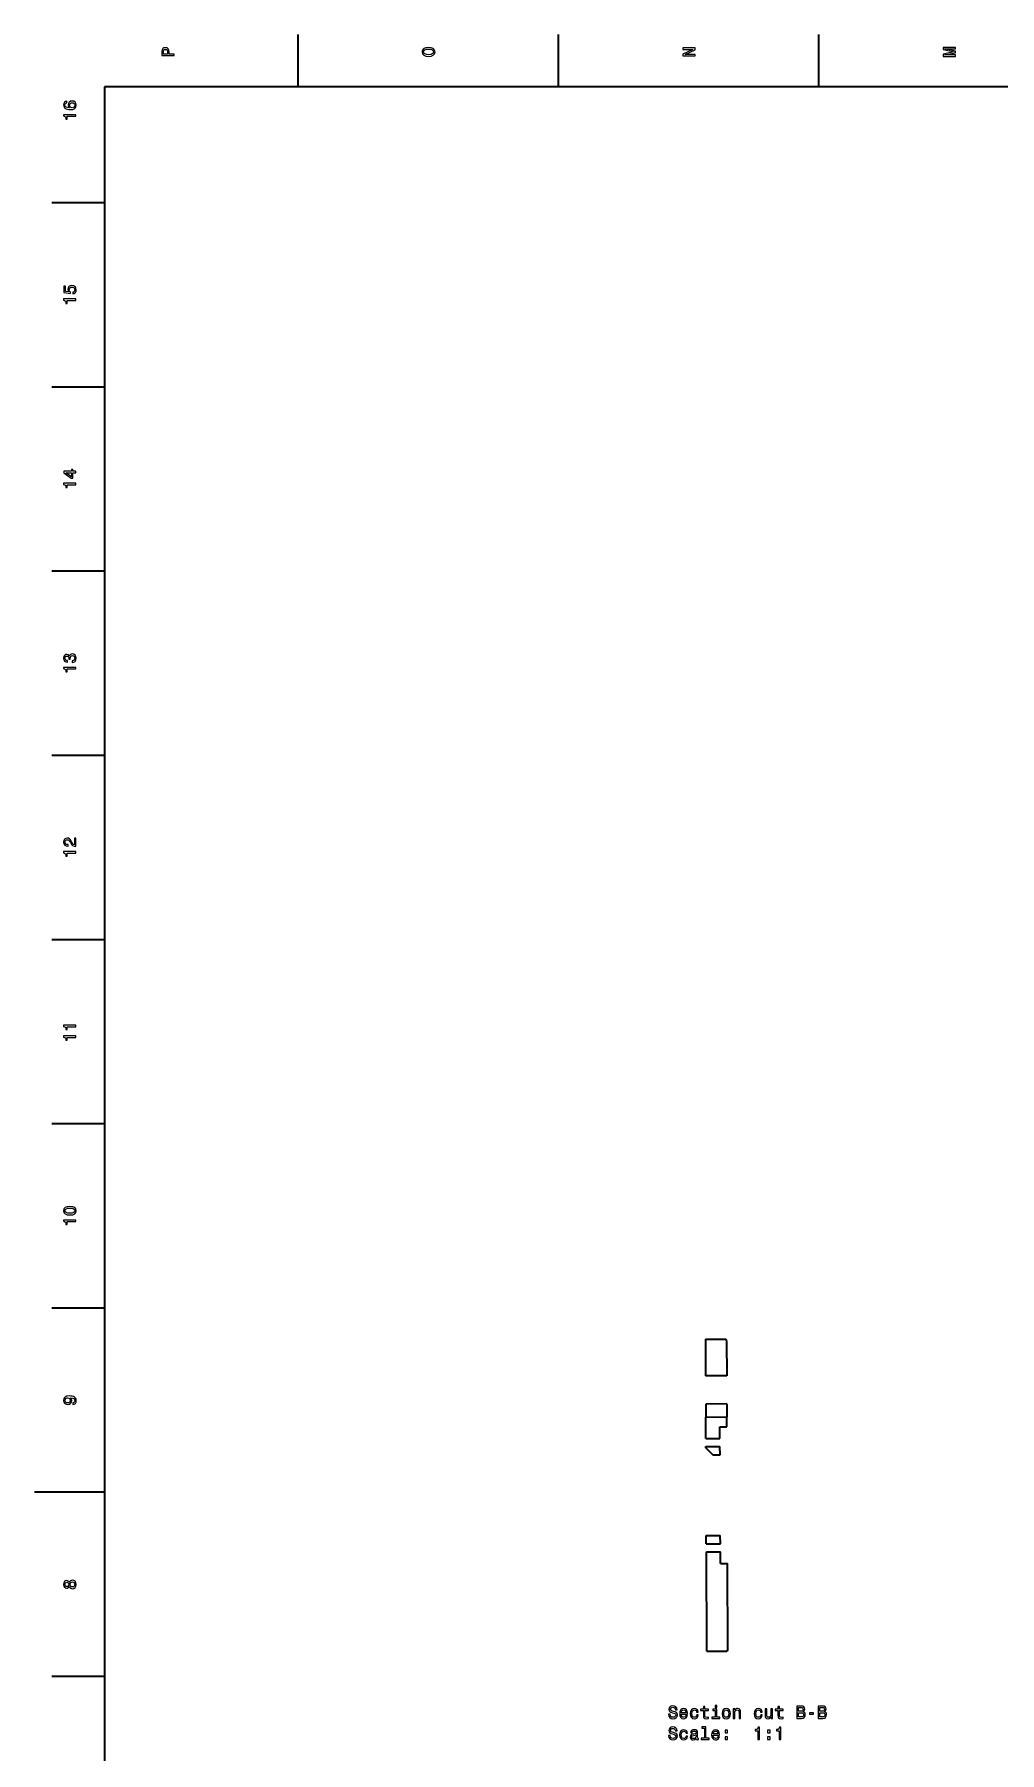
# Model space of a CAD drawing. Extents: x 0 to 1189, y 0 to 841.
# Drawn here: x 0 to 275, y 346.3 to 836 of the extents above; entities that cross this region are included whole.
import ezdxf

# ---------------------------------------------------------------- set-up
doc = ezdxf.new("R2010")
doc.units = 0
doc.linetypes.add('DASHDOT', pattern=[18.5, 12, -3, 0.5, -3])

msp = doc.modelspace()

# ---------------------------------------------------------------- linework, layer by layer
at = {"color": 7, "lineweight": 35}
for p, q in [((75.099998, 821), (75.099998, 836)), ((149.300003, 821), (149.300003, 836)), ((223.5, 821), (223.5, 836)), ((1169, 821), (20, 821)), ((20, 821), (20, 20)), ((20, 788), (5, 788)), ((20, 735.5), (5, 735.5)), ((20, 683), (5, 683)), ((20, 630.5), (5, 630.5)), ((20, 578), (5, 578)), ((20, 525.5), (5, 525.5)), ((20, 473), (5, 473)), ((191.18045, 464.114624), (196.680405, 464.13678)), ((191.18045, 464.114624), (191.222565, 453.664581)), ((197.182419, 463.638794), (197.222519, 453.688782)), ((197.222519, 453.688782), (191.222565, 453.664581)), ((197.254761, 445.688843), (191.254822, 445.664642)), ((191.254822, 445.664642), (191.27005, 441.884064)), ((197.254761, 445.688843), (197.270004, 441.908264)), ((191.294586, 435.797424), (191.27005, 441.884064)), ((197.280945, 439.193573), (197.270004, 441.908264)), ((195.28096, 439.185486), (197.280945, 439.193573)), ((195.294556, 435.813538), (195.28096, 439.185486)), ((191.294586, 435.797424), (195.294556, 435.813538)), ((191.30368, 433.540344), (195.30365, 433.556488)), ((191.305176, 433.169373), (191.30368, 433.540344)), ((193.313232, 431.177429), (191.305176, 433.169373)), ((193.313232, 431.177429), (195.313217, 431.185486)), ((195.313217, 431.185486), (195.30365, 433.556488)), ((20, 420.5), (0, 420.5)), ((191.405945, 408.169373), (195.405914, 408.185486)), ((191.415482, 405.804352), (191.405945, 408.169373)), ((195.415451, 405.820496), (195.405914, 408.185486)), ((191.415482, 405.804352), (195.415451, 405.820496)), ((191.424637, 403.534393), (195.424591, 403.550507)), ((191.538757, 375.21936), (191.424637, 403.534393)), ((195.438156, 400.185486), (195.424591, 403.550507)), ((195.438156, 400.185486), (197.438141, 400.193573)), ((197.536697, 375.743561), (197.438141, 400.193573)), ((191.538757, 375.21936), (197.038712, 375.241547)), ((20, 368), (5, 368))]:
    msp.add_line(p, q, dxfattribs=at)
at = {"color": 255, "lineweight": 13}
for p, q in [((196.680405, 464.13678), (191.18045, 464.114624)), ((191.18045, 464.114624), (191.222565, 453.664581)), ((196.702835, 464.136353), (196.680405, 464.13678)), ((196.725235, 464.134949), (196.702835, 464.136353)), ((196.747543, 464.132538), (196.725235, 464.134949)), ((196.769714, 464.12912), (196.747543, 464.132538)), ((196.791718, 464.124695), (196.769714, 464.12912)), ((196.813492, 464.119293), (196.791718, 464.124695)), ((196.835007, 464.112946), (196.813492, 464.119293)), ((196.856216, 464.105621), (196.835007, 464.112946)), ((196.877075, 464.097351), (196.856216, 464.105621)), ((196.897537, 464.088135), (196.877075, 464.097351)), ((196.917572, 464.078033), (196.897537, 464.088135)), ((196.937134, 464.067047), (196.917572, 464.078033)), ((196.956177, 464.055176), (196.937134, 464.067047)), ((196.97467, 464.04248), (196.956177, 464.055176)), ((196.992584, 464.028961), (196.97467, 464.04248)), ((197.009857, 464.014648), (196.992584, 464.028961)), ((197.026489, 463.999573), (197.009857, 464.014648)), ((197.042419, 463.983795), (197.026489, 463.999573)), ((197.057617, 463.967285), (197.042419, 463.983795)), ((197.072067, 463.950134), (197.057617, 463.967285)), ((197.085724, 463.932312), (197.072067, 463.950134)), ((197.098587, 463.91394), (197.085724, 463.932312)), ((197.110596, 463.894989), (197.098587, 463.91394)), ((197.12175, 463.875519), (197.110596, 463.894989)), ((197.132019, 463.85556), (197.12175, 463.875519)), ((197.141373, 463.835175), (197.132019, 463.85556)), ((197.149811, 463.814392), (197.141373, 463.835175)), ((197.157318, 463.793243), (197.149811, 463.814392)), ((197.163849, 463.771759), (197.157318, 463.793243)), ((197.169434, 463.750031), (197.163849, 463.771759)), ((197.174011, 463.728088), (197.169434, 463.750031)), ((197.177612, 463.705933), (197.174011, 463.728088)), ((197.180222, 463.683624), (197.177612, 463.705933)), ((197.181824, 463.661224), (197.180222, 463.683624)), ((197.182419, 463.638794), (197.181824, 463.661224)), ((197.222519, 453.688782), (197.182419, 463.638794)), ((191.222565, 453.664581), (197.222519, 453.688782)), ((197.254761, 445.688843), (191.254822, 445.664642)), ((191.254822, 445.664642), (191.27005, 441.884064)), ((197.270004, 441.908264), (197.254761, 445.688843)), ((191.27005, 441.884064), (197.270004, 441.908264)), ((197.270004, 441.908264), (191.27005, 441.884064)), ((191.27005, 441.884064), (191.294586, 435.797424)), ((197.280945, 439.193573), (197.270004, 441.908264)), ((195.28096, 439.185486), (197.280945, 439.193573)), ((195.294556, 435.813538), (195.28096, 439.185486)), ((191.294586, 435.797424), (195.294556, 435.813538)), ((195.30365, 433.556488), (191.30368, 433.540344)), ((191.30368, 433.540344), (191.305176, 433.169373)), ((191.305176, 433.169373), (193.313232, 431.177429)), ((193.313232, 431.177429), (195.313217, 431.185486)), ((195.313217, 431.185486), (195.30365, 433.556488)), ((195.405914, 408.185486), (191.405945, 408.169373)), ((191.405945, 408.169373), (191.415482, 405.804352)), ((195.415451, 405.820496), (195.405914, 408.185486)), ((191.415482, 405.804352), (195.415451, 405.820496)), ((195.424591, 403.550507), (191.424637, 403.534393)), ((191.424637, 403.534393), (191.538757, 375.21936)), ((195.438156, 400.185486), (195.424591, 403.550507)), ((197.438141, 400.193573), (195.438156, 400.185486)), ((197.536697, 375.743561), (197.438141, 400.193573)), ((191.538757, 375.21936), (197.038712, 375.241547)), ((197.038712, 375.241547), (197.061142, 375.242126)), ((197.061142, 375.242126), (197.083527, 375.243744)), ((197.083527, 375.243744), (197.105804, 375.246338)), ((197.105804, 375.246338), (197.12796, 375.249939)), ((197.12796, 375.249939), (197.149918, 375.254517)), ((197.149918, 375.254517), (197.171646, 375.260101)), ((197.171646, 375.260101), (197.193115, 375.266632)), ((197.193115, 375.266632), (197.214264, 375.274139)), ((197.214264, 375.274139), (197.235062, 375.282562)), ((197.235062, 375.282562), (197.255447, 375.291931)), ((197.255447, 375.291931), (197.275391, 375.302185)), ((197.275391, 375.302185), (197.294861, 375.313354)), ((197.294861, 375.313354), (197.313812, 375.325348)), ((197.313812, 375.325348), (197.332214, 375.338196)), ((197.332214, 375.338196), (197.350006, 375.351868)), ((197.350006, 375.351868), (197.367172, 375.366333)), ((197.367172, 375.366333), (197.383667, 375.381531)), ((197.383667, 375.381531), (197.399475, 375.397461)), ((197.399475, 375.397461), (197.414551, 375.414062)), ((197.414551, 375.414062), (197.428864, 375.431366)), ((197.428864, 375.431366), (197.442383, 375.44928)), ((197.442383, 375.44928), (197.455078, 375.467773)), ((197.455078, 375.467773), (197.466949, 375.486816)), ((197.466949, 375.486816), (197.477936, 375.506348)), ((197.477936, 375.506348), (197.488037, 375.526398)), ((197.488037, 375.526398), (197.497238, 375.546875)), ((197.497238, 375.546875), (197.505508, 375.567719)), ((197.505508, 375.567719), (197.512833, 375.588928)), ((197.512833, 375.588928), (197.519211, 375.610443)), ((197.519211, 375.610443), (197.524597, 375.632233)), ((197.524597, 375.632233), (197.529007, 375.654236)), ((197.529007, 375.654236), (197.53244, 375.676392)), ((197.53244, 375.676392), (197.534866, 375.6987)), ((197.534866, 375.6987), (197.536285, 375.72113)), ((197.536285, 375.72113), (197.536697, 375.743561))]:
    msp.add_line(p, q, dxfattribs=at)
at = {"color": 7, "linetype": 'DASHDOT', "lineweight": 13, "ltscale": 0.15}
for p, q in [((197.270004, 441.908264), (191.27005, 441.884064)), ((191.27005, 441.884064), (197.270004, 441.908264))]:
    msp.add_line(p, q, dxfattribs=at)
at = {"color": 7, "lineweight": 13}
for points in [[(39.833214, 829.935913), (39.833214, 830.399841), (38.355549, 830.399841), (38.355549, 830.914246), (38.330334, 831.433716), (38.15382, 831.84729), (37.810879, 832.114563), (37.341858, 832.205322), (36.908142, 832.134705), (36.59042, 831.932983), (36.398777, 831.600159), (36.333214, 831.14624), (36.333214, 829.935913)], [(36.761887, 831.020203), (36.792149, 831.322754), (36.88797, 831.544678), (37.064484, 831.675781), (37.341858, 831.721191), (37.634365, 831.670776), (37.810879, 831.534607), (37.901657, 831.302612), (37.926872, 830.984863), (37.926872, 830.399841), (36.761887, 830.399841)], [(112.283211, 829.703918), (113.069954, 829.794678), (113.649925, 830.056946), (114.007996, 830.465454), (114.129036, 831), (114.007996, 831.529541), (113.649925, 831.943115), (113.069954, 832.200317), (112.283211, 832.296143), (111.501511, 832.200317), (111.183784, 832.089355), (110.921539, 831.943115), (110.563469, 831.529541), (110.472694, 831.277405), (110.437393, 831), (110.563469, 830.460388), (110.916496, 830.05188), (111.496468, 829.794678)], [(112.283211, 830.188049), (111.672981, 830.24353), (111.224136, 830.409973), (110.951797, 830.667175), (110.85598, 831), (110.951797, 831.32782), (111.229179, 831.585022), (111.678024, 831.751465), (112.283211, 831.811951), (112.89344, 831.751465), (113.342285, 831.585022), (113.614624, 831.32782), (113.705399, 831), (113.614624, 830.667175), (113.342285, 830.409973), (112.898483, 830.24353)], [(188.2332, 829.850159), (188.2332, 830.268738), (185.363602, 830.268738), (188.2332, 831.610229), (188.2332, 832.149841), (184.7332, 832.149841), (184.7332, 831.726257), (187.602798, 831.726257), (184.7332, 830.399841), (184.7332, 829.850159)], [(262.433228, 829.739197), (262.433228, 830.127502), (259.255981, 830.127502), (262.433228, 830.783142), (262.433228, 831.216858), (259.255981, 831.867432), (262.433228, 831.867432), (262.433228, 832.260803), (258.933228, 832.260803), (258.933228, 831.645569), (262.019684, 831), (258.933228, 830.359497), (258.933228, 829.739197)], [(9.276297, 816.978394), (8.867795, 816.882568), (8.565202, 816.660645), (8.373559, 816.317749), (8.307997, 815.873901), (8.3433, 815.576355), (8.439121, 815.319153), (8.595461, 815.092224), (8.817363, 814.900574), (9.09474, 814.749268), (9.432636, 814.638367), (9.831052, 814.567749), (10.279899, 814.547546), (10.996037, 814.628235), (11.51549, 814.875366), (11.82817, 815.273804), (11.934077, 815.818481), (11.8433, 816.307678), (11.606268, 816.680847), (11.233069, 816.922913), (10.759006, 817.008667), (10.279899, 816.922913), (9.911743, 816.690918), (9.679755, 816.332886), (9.599063, 815.889038), (9.699928, 815.409973), (9.987391, 815.05188), (9.432636, 815.127563), (9.034222, 815.28894), (8.79719, 815.536011), (8.716498, 815.878967), (8.756845, 816.131165), (8.862752, 816.322754), (9.039265, 816.448853), (9.276297, 816.514404)], [(11.833213, 812.641235), (11.833213, 813.100159), (8.307997, 813.100159), (8.307997, 812.757202), (8.615633, 812.666443), (8.822406, 812.484863), (8.943443, 812.20752), (8.983789, 811.824219), (9.341858, 811.824219), (9.341858, 812.641235)], [(10.764049, 816.51947), (11.081772, 816.463989), (11.323847, 816.322754), (11.48523, 816.095825), (11.535663, 815.813416), (11.48523, 815.515869), (11.32889, 815.28894), (11.086815, 815.142639), (10.769092, 815.09729), (10.456411, 815.147705), (10.21938, 815.28894), (10.068084, 815.520935), (10.012608, 815.833557), (10.068084, 816.105896), (10.214337, 816.322754), (10.451368, 816.463989)], [(10.920389, 762.017334), (11.333934, 762.128235), (11.6567, 762.375366), (11.858429, 762.738464), (11.934077, 763.202454), (11.8433, 763.711853), (11.596182, 764.110229), (11.202809, 764.362427), (10.698486, 764.458252), (10.229466, 764.372498), (9.861311, 764.130432), (9.624279, 763.752197), (9.538545, 763.263), (9.599063, 762.884766), (9.76549, 762.592224), (8.822406, 762.733459), (8.822406, 764.266602), (8.408861, 764.266602), (8.408861, 762.395569), (10.26477, 762.118164), (10.26477, 762.521606), (10.027738, 762.814148), (9.942002, 763.187317), (9.997478, 763.510071), (10.158861, 763.757202), (10.405979, 763.913574), (10.723703, 763.969055), (11.041427, 763.913574), (11.288545, 763.752197), (11.444884, 763.505066), (11.50036, 763.187317), (11.465057, 762.920044), (11.349063, 762.713257), (11.167507, 762.561951), (10.920389, 762.486328)], [(11.833213, 760.141235), (11.833213, 760.600159), (8.307997, 760.600159), (8.307997, 760.257202), (8.615633, 760.166443), (8.822406, 759.984863), (8.943443, 759.70752), (8.983789, 759.324219), (9.341858, 759.324219), (9.341858, 760.141235)], [(11.833213, 711.04541), (11.833213, 711.499268), (10.965778, 711.499268), (10.965778, 711.998596), (10.56232, 711.998596), (10.56232, 711.499268), (8.408861, 711.499268), (8.408861, 711.040344), (10.521974, 709.507202), (10.965777, 709.507202), (10.965778, 711.04541)], [(10.56232, 709.930847), (8.993876, 711.04541), (10.56232, 711.04541)], [(11.833213, 707.641235), (11.833213, 708.100159), (8.307997, 708.100159), (8.307997, 707.757202), (8.615633, 707.666443), (8.822406, 707.484863), (8.943443, 707.20752), (8.983789, 706.824219), (9.341858, 706.824219), (9.341858, 707.641235)], [(10.733789, 656.997131), (10.769092, 656.997131), (11.253242, 657.07782), (11.616354, 657.31488), (11.848343, 657.688049), (11.934077, 658.182312), (11.848343, 658.706787), (11.626441, 659.100159), (11.273415, 659.352295), (10.819525, 659.443115), (10.521974, 659.402771), (10.279899, 659.291809), (10.0933, 659.110229), (9.957132, 658.868164), (9.684798, 659.195984), (9.251081, 659.311951), (8.857709, 659.236328), (8.560158, 659.01947), (8.373559, 658.666443), (8.307997, 658.182312), (8.388689, 657.728394), (8.610591, 657.380432), (8.963616, 657.153442), (9.432636, 657.07782), (9.467939, 657.07782), (9.467939, 657.526672), (9.145173, 657.567017), (8.913184, 657.69812), (8.771974, 657.909973), (8.721541, 658.20752), (8.761888, 658.469727), (8.867795, 658.661377), (9.039265, 658.777405), (9.271254, 658.822754), (9.518372, 658.777405), (9.684798, 658.656372), (9.785663, 658.444519), (9.815922, 658.157043), (9.810879, 657.960388), (10.209293, 657.960388), (10.199207, 658.20752), (10.244596, 658.525208), (10.365634, 658.762268), (10.56232, 658.903442), (10.819525, 658.953918), (11.112032, 658.898438), (11.32889, 658.752197), (11.465057, 658.520203), (11.510447, 658.212524), (11.460014, 657.894836), (11.308718, 657.662842), (11.066643, 657.516602), (10.733789, 657.461121)], [(11.833213, 655.141235), (11.833213, 655.600159), (8.307997, 655.600159), (8.307997, 655.257202), (8.615633, 655.166443), (8.822406, 654.984863), (8.943443, 654.70752), (8.983789, 654.324219), (9.341858, 654.324219), (9.341858, 655.141235)], [(11.833213, 604.537476), (11.833213, 606.943115), (11.399495, 606.943115), (11.399495, 605.041809), (11.162464, 605.147705), (10.965778, 605.329285), (10.607709, 605.889038), (10.456412, 606.186584), (10.239553, 606.51947), (9.987391, 606.75647), (9.689841, 606.892639), (9.351945, 606.943115), (8.928314, 606.857361), (8.595461, 606.6203), (8.383645, 606.257202), (8.307997, 605.788208), (8.393732, 605.304077), (8.630764, 604.935913), (9.009006, 604.698853), (9.508286, 604.618164), (9.57889, 604.618164), (9.57889, 605.077087), (9.538545, 605.077087), (9.195605, 605.122498), (8.943443, 605.258667), (8.782061, 605.475525), (8.726585, 605.763), (8.777018, 606.055481), (8.903098, 606.272339), (9.099784, 606.413574), (9.346902, 606.463989), (9.57889, 606.428711), (9.775576, 606.332886), (9.947046, 606.171509), (10.098343, 605.949585), (10.259726, 605.652039), (10.572406, 605.157776), (10.905259, 604.809814), (11.308718, 604.603027), (11.818084, 604.537476)], [(11.833213, 602.641235), (11.833213, 603.100159), (8.307997, 603.100159), (8.307997, 602.757202), (8.615633, 602.666443), (8.822406, 602.484863), (8.943443, 602.20752), (8.983789, 601.824219), (9.341858, 601.824219), (9.341858, 602.641235)], [(11.833213, 553.177246), (11.833213, 553.636169), (8.307997, 553.636169), (8.307997, 553.293213), (8.615634, 553.202454), (8.822406, 553.020935), (8.943443, 552.74353), (8.983789, 552.360229), (9.341859, 552.360229), (9.341859, 553.177246)], [(11.833213, 550.141235), (11.833213, 550.600159), (8.307997, 550.600159), (8.307997, 550.257202), (8.615633, 550.166443), (8.822406, 549.984863), (8.943443, 549.70752), (8.983789, 549.324219), (9.341858, 549.324219), (9.341858, 550.141235)], [(10.123559, 499.552612), (10.915345, 499.628265), (11.480187, 499.865295), (11.823127, 500.24353), (11.934077, 500.768036), (11.823127, 501.287476), (11.480187, 501.66571), (10.915346, 501.897705), (10.123559, 501.978394), (9.336815, 501.897705), (9.024136, 501.80188), (8.766931, 501.66571), (8.423991, 501.287476), (8.307997, 500.768036), (8.423991, 500.24353), (8.771974, 499.865295), (9.336815, 499.628265)], [(10.123559, 500.036743), (9.513329, 500.077087), (9.074568, 500.203186), (8.817363, 500.430115), (8.726585, 500.768036), (8.817363, 501.100891), (9.074568, 501.32782), (9.513329, 501.453918), (10.123559, 501.494263), (10.738832, 501.453918), (11.177593, 501.32782), (11.434798, 501.100891), (11.520533, 500.768036), (11.434798, 500.430115), (11.177593, 500.203186), (10.738832, 500.077087)], [(11.833213, 497.641235), (11.833213, 498.100159), (8.307997, 498.100159), (8.307997, 497.757202), (8.615633, 497.666443), (8.822406, 497.484894), (8.943443, 497.20752), (8.983789, 496.824219), (9.341858, 496.824219), (9.341858, 497.641235)], [(10.965777, 445.539642), (11.364193, 445.615265), (11.671829, 445.832153), (11.863472, 446.175079), (11.934077, 446.628967), (11.898775, 446.926514), (11.807997, 447.193817), (11.651657, 447.420746), (11.429754, 447.612396), (11.152377, 447.763702), (10.809438, 447.874634), (10.416066, 447.940216), (9.962175, 447.965424), (9.251081, 447.8797), (8.731628, 447.632568), (8.418947, 447.239197), (8.307997, 446.699585), (8.398775, 446.205353), (8.64085, 445.832153), (9.014049, 445.590057), (9.483068, 445.509369), (9.967218, 445.590057), (10.335374, 445.827087), (10.567363, 446.180115), (10.643011, 446.628967), (10.54719, 447.103027), (10.254683, 447.46109), (10.814481, 447.380402), (11.212896, 447.219025), (11.449927, 446.971893), (11.525576, 446.634003), (11.490273, 446.371765), (11.379322, 446.180115), (11.202809, 446.054047), (10.965777, 446.003601)], [(9.478025, 445.998566), (9.165345, 446.049011), (8.918227, 446.190216), (8.761887, 446.412109), (8.706411, 446.699585), (8.761887, 446.997131), (8.918227, 447.22406), (9.160302, 447.365265), (9.472982, 447.420746), (9.790706, 447.365265), (10.027738, 447.22406), (10.173991, 446.992096), (10.224423, 446.684448), (10.173991, 446.407074), (10.027738, 446.190216), (9.795749, 446.049011)], [(9.947045, 393.624634), (10.088256, 393.367432), (10.284942, 393.190918), (10.532061, 393.079987), (10.829611, 393.044678), (11.278458, 393.125366), (11.626441, 393.357361), (11.848343, 393.735596), (11.934077, 394.25), (11.848343, 394.759369), (11.626441, 395.137604), (11.278458, 395.369598), (10.829611, 395.455322), (10.532061, 395.414978), (10.284942, 395.309082), (10.088256, 395.127533), (9.947046, 394.875366), (9.826008, 395.077087), (9.659582, 395.218292), (9.457852, 395.304047), (9.210734, 395.33429), (8.852665, 395.253601), (8.565201, 395.041779), (8.378602, 394.698853), (8.307997, 394.25), (8.378602, 393.796112), (8.565201, 393.453186), (8.852665, 393.236328), (9.210734, 393.160675), (9.457852, 393.185883), (9.659582, 393.271606)], [(9.251081, 393.639771), (9.029179, 393.680115), (8.857708, 393.801147), (8.751801, 393.992798), (8.711454, 394.25), (8.751801, 394.502167), (8.857708, 394.693817), (9.029179, 394.81485), (9.251081, 394.860229), (9.478025, 394.81485), (9.654538, 394.693817), (9.770533, 394.502167), (9.805836, 394.25), (9.76549, 393.992798), (9.654538, 393.801147), (9.478025, 393.680115)], [(10.819524, 393.528839), (10.552233, 393.574219), (10.350504, 393.720459), (10.21938, 393.947418), (10.173991, 394.25), (10.21938, 394.547546), (10.350504, 394.774506), (10.552233, 394.920746), (10.819524, 394.971191), (11.106988, 394.920746), (11.323847, 394.774506), (11.465057, 394.547546), (11.510447, 394.25), (11.465057, 393.947418), (11.323847, 393.720459), (11.106988, 393.574219)], [(181.11525, 357.236664), (180.656326, 357.236664), (180.757187, 356.702087), (181.009354, 356.308716), (181.397675, 356.071655), (181.922165, 355.985931), (182.44162, 356.06662), (182.829956, 356.288544), (183.077072, 356.636505), (183.167847, 357.095459), (183.092194, 357.509003), (182.880386, 357.776276), (182.537445, 357.952789), (182.078506, 358.083923), (181.685135, 358.179749), (181.427933, 358.29068), (181.281677, 358.452087), (181.236298, 358.704224), (181.281677, 358.931183), (181.412811, 359.102661), (181.614532, 359.218658), (181.891907, 359.259003), (182.174332, 359.208557), (182.39624, 359.072388), (182.542496, 358.845459), (182.613098, 358.537811), (183.072021, 358.537811), (183.072021, 358.547882), (182.991333, 359.021973), (182.754303, 359.374969), (182.381104, 359.596893), (181.876785, 359.672546), (181.422897, 359.596893), (181.06987, 359.385071), (180.842926, 359.057251), (180.762222, 358.633636), (180.827789, 358.255402), (181.01944, 357.998169), (181.322021, 357.826721), (181.735565, 357.695587), (182.144073, 357.57959), (182.451706, 357.468658), (182.638306, 357.307251), (182.703873, 357.045013), (182.643356, 356.77771), (182.487015, 356.575989), (182.249985, 356.449921), (181.942337, 356.409576), (181.599411, 356.465027), (181.337158, 356.626434), (181.170731, 356.888672)], [(184.292496, 357.307251), (186.067703, 357.307251), (186.072754, 357.514038), (185.99205, 358.093994), (185.770157, 358.52771), (185.41713, 358.789978), (184.948105, 358.885803), (184.489182, 358.784912), (184.136154, 358.502502), (183.90921, 358.043579), (183.828506, 357.438385), (183.90416, 356.818054), (184.131104, 356.364166), (184.479095, 356.081757), (184.932983, 355.985931), (185.326355, 356.051483), (185.649109, 356.222961), (185.886154, 356.4953), (186.022308, 356.858398), (185.583557, 356.858398), (185.492783, 356.656677), (185.361649, 356.505402), (184.988449, 356.384338), (184.700989, 356.439819), (184.484131, 356.616333), (184.342926, 356.903809), (184.292496, 357.292145)], [(184.292496, 357.68045), (184.347961, 358.028442), (184.484131, 358.285645), (184.690903, 358.441986), (184.963242, 358.497467), (185.23053, 358.441986), (185.437302, 358.285645), (185.563385, 358.028442), (185.608765, 357.68045)], [(188.664963, 357.892273), (189.103729, 357.892273), (189.012955, 358.295746), (188.796097, 358.613464), (188.458191, 358.81015), (188.01944, 358.885803), (187.535278, 358.784912), (187.16713, 358.502502), (186.935135, 358.043579), (186.854446, 357.428284), (186.930099, 356.818054), (187.157043, 356.364166), (187.515106, 356.081757), (188.004303, 355.985931), (188.438019, 356.061584), (188.775925, 356.273407), (189.007904, 356.606262), (189.108765, 357.050049), (188.685135, 357.050049), (188.609497, 356.767639), (188.468277, 356.555817), (188.266556, 356.424683), (188.01944, 356.384338), (187.711792, 356.449921), (187.489899, 356.651642), (187.353729, 356.979462), (187.308334, 357.44342), (187.353729, 357.897308), (187.494934, 358.225128), (187.721878, 358.426849), (188.01944, 358.497467), (188.281677, 358.452087), (188.478363, 358.33609), (188.609497, 358.14444)], [(190.571304, 358.320953), (190.571304, 356.964325), (190.601562, 356.525574), (190.742783, 356.222961), (191.025192, 356.046448), (191.504303, 355.985931), (192.028793, 356.011139), (192.028793, 356.39444), (191.645508, 356.364166), (191.297531, 356.40451), (191.110931, 356.530609), (191.030243, 356.742432), (191.015106, 357.039978), (191.015106, 358.320953), (192.028793, 358.320953), (192.028793, 358.699188), (191.015106, 358.699188), (191.015106, 359.490967), (190.571304, 359.490967), (190.571304, 358.699188), (189.804733, 358.699188), (189.804733, 358.320953)], [(194.368851, 356.454956), (194.368851, 358.699188), (193.229095, 358.699188), (193.229095, 358.320953), (193.925049, 358.320953), (193.925049, 356.454956), (193.017273, 356.454956), (193.017273, 356.081757), (195.286728, 356.081757), (195.286728, 356.454956)], [(194.383987, 359.702789), (193.914963, 359.702789), (193.914963, 359.198486), (194.383987, 359.198486)], [(195.91713, 357.43335), (195.997818, 356.818054), (196.229813, 356.364166), (196.597961, 356.081757), (197.092194, 355.985931), (197.58139, 356.081757), (197.949554, 356.359131), (198.181534, 356.813019), (198.267273, 357.43335), (198.181534, 358.048615), (197.949554, 358.507538), (197.58139, 358.784912), (197.092194, 358.885803), (196.597961, 358.784912), (196.229813, 358.502502), (195.997818, 358.048615)], [(196.371017, 357.438385), (196.416412, 357.892273), (196.557617, 358.220093), (196.784561, 358.421814), (197.092194, 358.492432), (197.394791, 358.421814), (197.621735, 358.225128), (197.762955, 357.892273), (197.813385, 357.438385), (197.762955, 356.979462), (197.621735, 356.646606), (197.394791, 356.444855), (197.092194, 356.379303), (196.784561, 356.444855), (196.557617, 356.646606), (196.416412, 356.979462)], [(199.084274, 356.081757), (199.528076, 356.081757), (199.528076, 357.645172), (199.573471, 358.003235), (199.719727, 358.265472), (199.946671, 358.426849), (200.249268, 358.487366), (200.491333, 358.436951), (200.642639, 358.300781), (200.718277, 358.073822), (200.7435, 357.77124), (200.7435, 356.081757), (201.187302, 356.081757), (201.187302, 357.86203), (201.16713, 358.220093), (201.076355, 358.517639), (200.778809, 358.789978), (200.314819, 358.885803), (200.057617, 358.850494), (199.840759, 358.754669), (199.65416, 358.593292), (199.507904, 358.376434), (199.507904, 358.789978), (199.084274, 358.789978)], [(206.881104, 357.892273), (207.31987, 357.892273), (207.229095, 358.295746), (207.012238, 358.613464), (206.674332, 358.81015), (206.235565, 358.885803), (205.751419, 358.784912), (205.38327, 358.502502), (205.151276, 358.043579), (205.070587, 357.428284), (205.14624, 356.818054), (205.373184, 356.364166), (205.731247, 356.081757), (206.220444, 355.985931), (206.65416, 356.061584), (206.992065, 356.273407), (207.224045, 356.606262), (207.324905, 357.050049), (206.901276, 357.050049), (206.825623, 356.767639), (206.684418, 356.555817), (206.482697, 356.424683), (206.235565, 356.384338), (205.927933, 356.449921), (205.706039, 356.651642), (205.56987, 356.979462), (205.524475, 357.44342), (205.56987, 357.897308), (205.711075, 358.225128), (205.938019, 358.426849), (206.235565, 358.497467), (206.497818, 358.452087), (206.694504, 358.33609), (206.825623, 358.14444)], [(210.280243, 358.789978), (209.836441, 358.789978), (209.836441, 357.226562), (209.786011, 356.863464), (209.639755, 356.601196), (209.412811, 356.439819), (209.11525, 356.389404), (208.87822, 356.429749), (208.726929, 356.550781), (208.64119, 356.757538), (208.621017, 357.050049), (208.621017, 358.789978), (208.177216, 358.789978), (208.177216, 357.009705), (208.192352, 356.651642), (208.288162, 356.354095), (208.580673, 356.081757), (209.049698, 355.985931), (209.301849, 356.02124), (209.518707, 356.11203), (209.705307, 356.268341), (209.856613, 356.4953), (209.856613, 356.081757), (210.280243, 356.081757)], [(211.823471, 358.320953), (211.823471, 356.964325), (211.853729, 356.525574), (211.994934, 356.222961), (212.277359, 356.046448), (212.75647, 355.985931), (213.28096, 356.011139), (213.28096, 356.39444), (212.897675, 356.364166), (212.549683, 356.40451), (212.363098, 356.530609), (212.282394, 356.742432), (212.267273, 357.039978), (212.267273, 358.320953), (213.28096, 358.320953), (213.28096, 358.699188), (212.267273, 358.699188), (212.267273, 359.490967), (211.823471, 359.490967), (211.823471, 358.699188), (211.0569, 358.699188), (211.0569, 358.320953)], [(218.974762, 357.972961), (219.327789, 358.265472), (219.418564, 358.462158), (219.448822, 358.704224), (219.38327, 359.082489), (219.186584, 359.354797), (218.868851, 359.52124), (218.425049, 359.581757), (217.179382, 359.581757), (217.179382, 356.081757), (218.495651, 356.081757), (218.964676, 356.152374), (219.312653, 356.359131), (219.52951, 356.686951), (219.605164, 357.130737), (219.559784, 357.428284), (219.438736, 357.675415), (219.24205, 357.856964)], [(218.329224, 358.129303), (217.643341, 358.129303), (217.643341, 359.163177), (218.369568, 359.163177), (218.641907, 359.132904), (218.833557, 359.042145), (218.949554, 358.885803), (218.989899, 358.653809), (218.944504, 358.421814), (218.823471, 358.260437), (218.616699, 358.159576)], [(218.440186, 356.500336), (217.643341, 356.500336), (217.643341, 357.705688), (218.394791, 357.705688), (218.712509, 357.67038), (218.939453, 357.564453), (219.075623, 357.382904), (219.121017, 357.120667), (219.075623, 356.843292), (218.949554, 356.651642), (218.737732, 356.535645)], [(220.770142, 357.236664), (221.990616, 357.236664), (221.990616, 357.635071), (220.770142, 357.635071)], [(225.046814, 357.972961), (225.399841, 358.265472), (225.490616, 358.462158), (225.520874, 358.704224), (225.455307, 359.082489), (225.258621, 359.354797), (224.940903, 359.52124), (224.497101, 359.581757), (223.251419, 359.581757), (223.251419, 356.081757), (224.567703, 356.081757), (225.036713, 356.152374), (225.384705, 356.359131), (225.601562, 356.686951), (225.677216, 357.130737), (225.631821, 357.428284), (225.510788, 357.675415), (225.314102, 357.856964)], [(224.401276, 358.129303), (223.715393, 358.129303), (223.715393, 359.163177), (224.44162, 359.163177), (224.713959, 359.132904), (224.905594, 359.042145), (225.021591, 358.885803), (225.061935, 358.653809), (225.016541, 358.421814), (224.895508, 358.260437), (224.688736, 358.159576)], [(224.512222, 356.500336), (223.715393, 356.500336), (223.715393, 357.705688), (224.466827, 357.705688), (224.784561, 357.67038), (225.011505, 357.564453), (225.147675, 357.382904), (225.193054, 357.120667), (225.147675, 356.843292), (225.021591, 356.651642), (224.809784, 356.535645)], [(181.11525, 351.189819), (180.656326, 351.189819), (180.757187, 350.655243), (181.009354, 350.261871), (181.397675, 350.024811), (181.922165, 349.939087), (182.44162, 350.019775), (182.829956, 350.241699), (183.077072, 350.589661), (183.167847, 351.048615), (183.092194, 351.462158), (182.880386, 351.729431), (182.537445, 351.905945), (182.078506, 352.037079), (181.685135, 352.132904), (181.427933, 352.243835), (181.281677, 352.405243), (181.236298, 352.657379), (181.281677, 352.884338), (181.412811, 353.055817), (181.614532, 353.171814), (181.891907, 353.212158), (182.174332, 353.161713), (182.39624, 353.025543), (182.542496, 352.798615), (182.613098, 352.490967), (183.072021, 352.490967), (183.072021, 352.501038), (182.991333, 352.975128), (182.754303, 353.328125), (182.381104, 353.550049), (181.876785, 353.625702), (181.422897, 353.550049), (181.06987, 353.338226), (180.842926, 353.010406), (180.762222, 352.586792), (180.827789, 352.208557), (181.01944, 351.951324), (181.322021, 351.779877), (181.735565, 351.648743), (182.144073, 351.532745), (182.451706, 351.421814), (182.638306, 351.260406), (182.703873, 350.998169), (182.643356, 350.730865), (182.487015, 350.529144), (182.249985, 350.403076), (181.942337, 350.362732), (181.599411, 350.418182), (181.337158, 350.57959), (181.170731, 350.841827)], [(185.628937, 351.845428), (186.067703, 351.845428), (185.976929, 352.248901), (185.760071, 352.56662), (185.422165, 352.763306), (184.983414, 352.838959), (184.499268, 352.738068), (184.131104, 352.455658), (183.899124, 351.996735), (183.81842, 351.381439), (183.894073, 350.77121), (184.121017, 350.317322), (184.479095, 350.034912), (184.968277, 349.939087), (185.401993, 350.01474), (185.739899, 350.226562), (185.971878, 350.559418), (186.072754, 351.003204), (185.649109, 351.003204), (185.573471, 350.720795), (185.432251, 350.508972), (185.23053, 350.377838), (184.983414, 350.337494), (184.675781, 350.403076), (184.453873, 350.604797), (184.317703, 350.932617), (184.272308, 351.396576), (184.317703, 351.850464), (184.458908, 352.178284), (184.685867, 352.380005), (184.983414, 352.450623), (185.245667, 352.405243), (185.442352, 352.289246), (185.573471, 352.097595)], [(188.548981, 350.387939), (188.548981, 350.372803), (188.574188, 350.201324), (188.649841, 350.080292), (188.96756, 349.984467), (189.214676, 350.024811), (189.214676, 350.367767), (189.108765, 350.352631), (188.96756, 350.418182), (188.942352, 350.619934), (188.942352, 352.021942), (188.881821, 352.380005), (188.705307, 352.632172), (188.397675, 352.783478), (187.963959, 352.838959), (187.540329, 352.778442), (187.227646, 352.606964), (187.03096, 352.339661), (186.965393, 351.986633), (186.965393, 351.95639), (187.363815, 351.95639), (187.399124, 352.168182), (187.510071, 352.319489), (187.69162, 352.410278), (187.948822, 352.445587), (188.195953, 352.420349), (188.372467, 352.344696), (188.478363, 352.213593), (188.513672, 352.032043), (188.4935, 351.820221), (188.412811, 351.714294), (188.211075, 351.663879), (187.83284, 351.623535), (187.399124, 351.532745), (187.091476, 351.371368), (186.909927, 351.119202), (186.854446, 350.746002), (186.904877, 350.413147), (187.061218, 350.166046), (187.313385, 350.009705), (187.661362, 349.954224), (188.130386, 350.06012)], [(190.858765, 353.282745), (190.858765, 350.408112), (189.945953, 350.408112), (189.945953, 350.034912), (192.210358, 350.034912), (192.210358, 350.408112), (191.302582, 350.408112), (191.302582, 353.655945), (190.162811, 353.655945), (190.162811, 353.282745)], [(193.400558, 351.260406), (195.175781, 351.260406), (195.180817, 351.467194), (195.100128, 352.04715), (194.87822, 352.480865), (194.525192, 352.743134), (194.056183, 352.838959), (193.597244, 352.738068), (193.244217, 352.455658), (193.017273, 351.996735), (192.936584, 351.391541), (193.012238, 350.77121), (193.239182, 350.317322), (193.587158, 350.034912), (194.041046, 349.939087), (194.434418, 350.004639), (194.757187, 350.176117), (194.994217, 350.448456), (195.130386, 350.811554), (194.69162, 350.811554), (194.600845, 350.609833), (194.469727, 350.458557), (194.096527, 350.337494), (193.809052, 350.392975), (193.592194, 350.569489), (193.450989, 350.856964), (193.400558, 351.2453)], [(196.744217, 351.991699), (197.440186, 351.991699), (197.440186, 352.743134), (196.744217, 352.743134)], [(206.109497, 350.034912), (206.56842, 350.034912), (206.56842, 353.56012), (206.225494, 353.56012), (206.134705, 353.252502), (205.953156, 353.045715), (205.675781, 352.924683), (205.292496, 352.884338), (205.292496, 352.526276), (206.109497, 352.526276)], [(208.888306, 351.991699), (209.584274, 351.991699), (209.584274, 352.743134), (208.888306, 352.743134)], [(212.181534, 350.034912), (212.640472, 350.034912), (212.640472, 353.56012), (212.297531, 353.56012), (212.206757, 353.252502), (212.025192, 353.045715), (211.747818, 352.924683), (211.364532, 352.884338), (211.364532, 352.526276), (212.181534, 352.526276)], [(188.498535, 350.983032), (188.438019, 350.720795), (188.276642, 350.519073), (188.034561, 350.387939), (187.737015, 350.34256), (187.545364, 350.367767), (187.40921, 350.448456), (187.323471, 350.589661), (187.298248, 350.786346), (187.31842, 350.96286), (187.399124, 351.088959), (187.721878, 351.230164), (188.130386, 351.29068), (188.498535, 351.411713)], [(193.400558, 351.633606), (193.456039, 351.981598), (193.592194, 352.2388), (193.798981, 352.395142), (194.071304, 352.450623), (194.338593, 352.395142), (194.545364, 352.2388), (194.671448, 351.981598), (194.716843, 351.633606)], [(196.744217, 350.034912), (197.440186, 350.034912), (197.440186, 350.786346), (196.744217, 350.786346)], [(208.888306, 350.034912), (209.584274, 350.034912), (209.584274, 350.786346), (208.888306, 350.786346)]]:
    msp.add_lwpolyline(points, close=True, dxfattribs=at)
at = {"color": 7, "lineweight": 35}
for centre, start, end in [((196.682419, 463.63678), 0.230661, 90.230672), ((197.036697, 375.741547), 270.231206, 0.231217)]:
    msp.add_arc(centre, 0.500002, start, end, dxfattribs=at)

doc.saveas('drawing.dxf')
